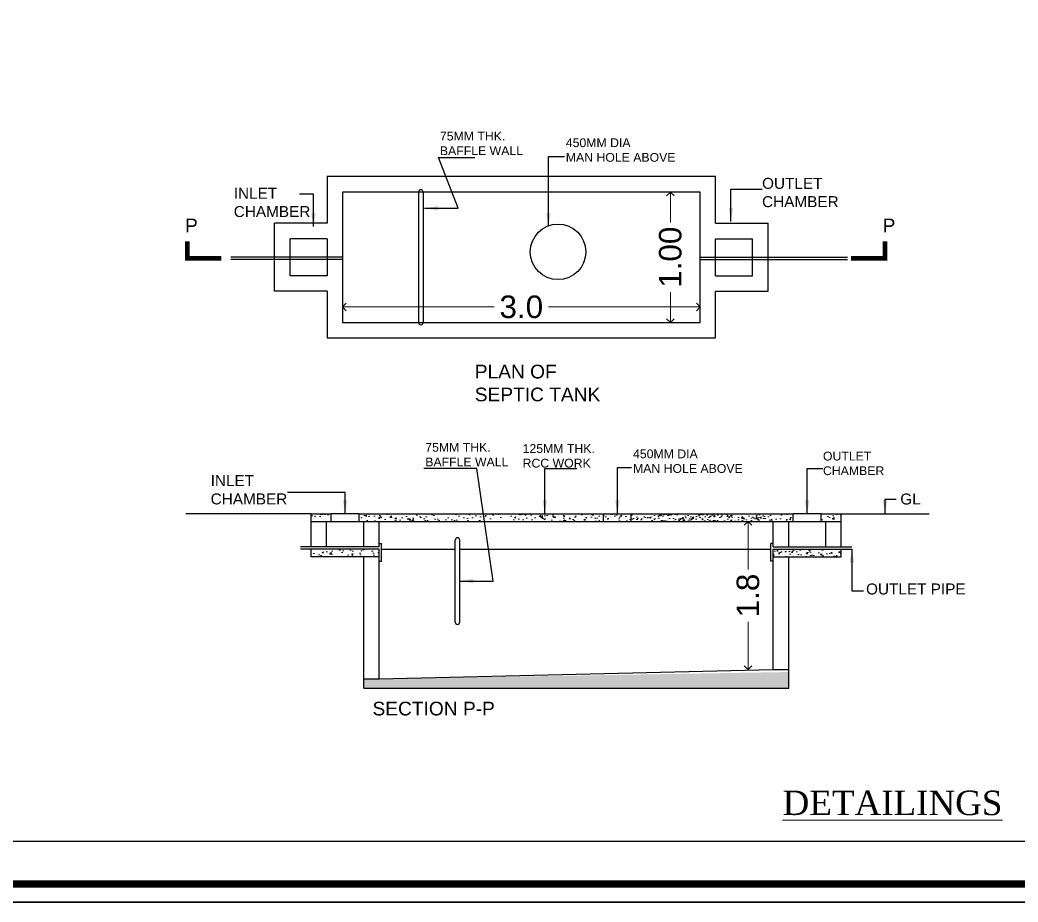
# Model space of a CAD drawing. Header units: metres. Extents: x -9654 to -9525, y 28695 to 28838.
# Drawn here: x -9624.77 to -9611.46, y 28796.03 to 28807.79 of the extents above; entities that cross this region are included whole.
import ezdxf

# ---------------------------------------------------------------- set-up
doc = ezdxf.new("R2010")
doc.units = ezdxf.units.M
doc.header["$PDMODE"] = 34
doc.header["$PDSIZE"] = -15
doc.linetypes.add('CONTINULUS', pattern=[0])
doc.linetypes.add('DASHED', pattern=[0])
for name, color, linetype, lineweight in [('BUA TOTAL', 3, 'Continuous', 30), ('dim', 7, 'Continuous', 0), ('dw text', 94, 'Continuous', 9), ('FORMAT LINE', 7, 'Continuous', 25), ('HATCH', 8, 'Continuous', 0), ('PLAN', 7, 'Continuous', 40), ('SEC DIM', 2, 'Continuous', 15), ('TEXT', 7, 'Continuous', 20)]:
    doc.layers.add(name, color=color, linetype=linetype, lineweight=lineweight)
doc.styles.add('Arial', font='arial.ttf', dxfattribs={"height": 0.2})
doc.styles.get("Standard").update_dxf_attribs({"font": 'arial.ttf', "height": 0.25})
doc.styles.add('STYLE1', font='arial.ttf', dxfattribs={"height": 0.3})
doc.styles.add('style2', font='arial.ttf', dxfattribs={"height": 0.3})
doc.dimstyles.new('INT DIM', dxfattribs={"dimtxt": 0.3, "dimasz": 0.1, "dimexe": 0.18, "dimexo": 0.0625, "dimgap": 0.09, "dimtad": 0, "dimzin": 0, "dimdsep": 46, "dimtxsty": 'style2', "dimblk": 'OPEN90', "dimcen": 0.09, "dimse1": 1, "dimse2": 1, "dimclrd": 250, "dimclrt": 256, "dimadec": 0, "dimazin": 0, "dimtfac": 1, "dimtofl": 0, "dimtmove": 0, "dimatfit": 3, "dimfxl": 0.18, "dimtolj": 1, "dimtzin": 0, "dimlwd": -1, "dimarcsym": 0})
doc.dimstyles.get("Standard").update_dxf_attribs({"dimtxt": 0.9, "dimasz": 0.18, "dimexe": 0.18, "dimexo": 0.0625, "dimgap": 0.09, "dimtad": 0, "dimtih": 1, "dimtoh": 1, "dimdec": 4, "dimzin": 0, "dimdsep": 46, "dimtxsty": 'STYLE1', "dimcen": 0.09, "dimadec": 0, "dimazin": 0, "dimtfac": 1, "dimtdec": 4, "dimtofl": 0, "dimtmove": 0, "dimatfit": 3, "dimfxl": 1, "dimtolj": 1, "dimtzin": 0, "dimarcsym": 0})
pattern_1 = [(50, (-10394.10638, 28733.9001), (0.196757633, -0.017214062), [0.020573877, -0.22631264]), (355, (-10394.10638, 28733.9001), (-0.03806204, 0.20634011), [0.0164591, -0.181050114]), (100.4514, (-10394.08998, 28733.89867), (0.15869574, 0.18912592), [0.017485104, -0.19233615]), (46.1842, (-10394.10638, 28733.95497), (0.29276381, -0.0454049), [0.03086081, -0.33946896]), (96.6356, (-10394.08198, 28733.95118), (0.25639514, 0.26721841), [0.02622766, -0.28850418]), (351.1842, (-10394.10638, 28733.95497), (0.25639493, 0.26721861), [0.02468865, -0.27157517]), (21, (-10394.07895, 28733.94125), (0.16374256, -0.11044575), [0.020573877, -0.22631264]), (326, (-10394.07895, 28733.94125), (0.06674586, 0.198921967), [0.0164591, -0.181050114]), (71.4514, (-10394.0653, 28733.93205), (0.23048849, 0.088476035), [0.017485104, -0.19233615]), (37.5, (-10394.10638, 28733.900105), (0.0033356715, 0.091318894), [0, -0.178855567, 0, -0.183793297, 0, -0.18173591]), (7.5, (-10394.10638, 28733.9001), (0.072164803, 0.108194372), [0, -0.104789611, 0, -0.174740792, 0, -0.069265384]), (327.5, (-10394.167554, 28733.900105), (0.146437292, -0.006187215), [0, -0.068579589, 0, -0.213968316, 0, -0.283919496]), (317.5, (-10394.19499, 28733.9001), (0.15997867, 0.027460634), [0, -0.089153465, 0, -0.142096907, 0, -0.20162399])]
pattern_2 = [(50, (-10391.9574, 28733.9001), (0.196757633, -0.017214062), [0.020573877, -0.22631264]), (355, (-10391.9574, 28733.9001), (-0.03806204, 0.20634011), [0.0164591, -0.181050114]), (100.4514, (-10391.941, 28733.89867), (0.15869574, 0.18912592), [0.017485104, -0.19233615]), (46.1842, (-10391.9574, 28733.95497), (0.29276381, -0.0454049), [0.03086081, -0.33946896]), (96.6356, (-10391.933, 28733.95118), (0.25639514, 0.26721841), [0.02622766, -0.28850418]), (351.1842, (-10391.9574, 28733.95497), (0.25639493, 0.26721861), [0.02468865, -0.27157517]), (21, (-10391.92997, 28733.94125), (0.16374256, -0.11044575), [0.020573877, -0.22631264]), (326, (-10391.92997, 28733.94125), (0.06674586, 0.198921967), [0.0164591, -0.181050114]), (71.4514, (-10391.91633, 28733.93205), (0.23048849, 0.088476035), [0.017485104, -0.19233615]), (37.5, (-10391.9574, 28733.900105), (0.0033356715, 0.091318894), [0, -0.178855567, 0, -0.183793297, 0, -0.18173591]), (7.5, (-10391.9574, 28733.9001), (0.072164803, 0.108194372), [0, -0.104789611, 0, -0.174740792, 0, -0.069265384]), (327.5, (-10392.018576, 28733.900105), (0.146437292, -0.006187215), [0, -0.068579589, 0, -0.213968316, 0, -0.283919496]), (317.5, (-10392.04601, 28733.9001), (0.15997867, 0.027460634), [0, -0.089153465, 0, -0.142096907, 0, -0.20162399])]

# ---------------------------------------------------------------- blocks, each defined once
blk = doc.blocks.new('_Open90')
at = {"layer": 'PLAN', "color": 0, "lineweight": -2}
for p, q in [((0, 0), (-1, 0)), ((-0.5, 0.5), (0, 0)), ((0, 0), (-0.5, -0.5))]:
    blk.add_line(p, q, dxfattribs=at)
blk = doc.blocks.new('*D117')
at = {"layer": 'Defpoints', "color": 0, "ltscale": 5, "transparency": 16777216}
for p in [(-9616.097, 28805.5), (-9616.097, 28805.5), (-9616.097, 28803.761)]:
    blk.add_point(p, dxfattribs=at)
at = {"layer": 'SEC DIM', "color": 250, "ltscale": 5, "transparency": 16777216}
for p, q in [((-9616.097, 28805.4), (-9616.097, 28805.096)), ((-9616.097, 28803.861), (-9616.097, 28804.166))]:
    blk.add_line(p, q, dxfattribs=at)
at = {"layer": 'SEC DIM', "color": 250, "ltscale": 5, "transparency": 16777216, "xscale": 0.1, "yscale": 0.1, "zscale": 0.1}
for p, rotation in [((-9616.097, 28805.5), 90), ((-9616.097, 28803.761), 270)]:
    blk.add_blockref('_Open90', p, dxfattribs=dict(at, rotation=rotation))
at = {"layer": 'SEC DIM', "ltscale": 5, "transparency": 16777216, "insert": (-9616.097, 28804.631), "char_height": 0.3, "attachment_point": 5, "rotation": 90, "style": 'style2'}
blk.add_mtext('\\A1;1.00', dxfattribs=at)
blk = doc.blocks.new('*D118')
at = {"layer": 'Defpoints', "color": 0, "ltscale": 5, "transparency": 16777216}
for p in [(-9615.699, 28803.968), (-9620.471, 28803.761), (-9615.699, 28803.761)]:
    blk.add_point(p, dxfattribs=at)
at = {"layer": 'SEC DIM', "color": 250, "ltscale": 5, "transparency": 16777216}
for p, q in [((-9620.371, 28803.968), (-9618.447, 28803.968)), ((-9615.799, 28803.968), (-9617.722, 28803.968))]:
    blk.add_line(p, q, dxfattribs=at)
at = {"layer": 'SEC DIM', "color": 250, "ltscale": 5, "transparency": 16777216, "xscale": 0.1, "yscale": 0.1, "zscale": 0.1, "rotation": 180}
blk.add_blockref('_Open90', (-9620.471, 28803.968), dxfattribs=at)
at = {"layer": 'SEC DIM', "color": 250, "ltscale": 5, "transparency": 16777216, "xscale": 0.1, "yscale": 0.1, "zscale": 0.1}
blk.add_blockref('_Open90', (-9615.699, 28803.968), dxfattribs=at)
at = {"layer": 'SEC DIM', "ltscale": 5, "transparency": 16777216, "insert": (-9618.085, 28803.968), "char_height": 0.3, "attachment_point": 5, "style": 'style2'}
blk.add_mtext('\\A1;3.0', dxfattribs=at)
blk = doc.blocks.new('*D119')
at = {"layer": 'Defpoints', "color": 0, "ltscale": 5, "transparency": 16777216}
for p in [(-9614.724, 28801.107), (-9615.061, 28799.132), (-9614.724, 28799.132)]:
    blk.add_point(p, dxfattribs=at)
at = {"layer": 'SEC DIM', "color": 250, "ltscale": 5, "transparency": 16777216}
for p, q in [((-9615.061, 28801.007), (-9615.061, 28800.469)), ((-9615.061, 28799.232), (-9615.061, 28799.77))]:
    blk.add_line(p, q, dxfattribs=at)
at = {"layer": 'SEC DIM', "color": 250, "ltscale": 5, "transparency": 16777216, "xscale": 0.1, "yscale": 0.1, "zscale": 0.1}
for p, rotation in [((-9615.061, 28801.107), 90), ((-9615.061, 28799.132), 270)]:
    blk.add_blockref('_Open90', p, dxfattribs=dict(at, rotation=rotation))
at = {"layer": 'SEC DIM', "ltscale": 5, "transparency": 16777216, "insert": (-9615.061, 28800.12), "char_height": 0.3, "attachment_point": 5, "rotation": 90, "style": 'style2'}
blk.add_mtext('\\A1;1.8', dxfattribs=at)

msp = doc.modelspace()

# ---------------------------------------------------------------- hatches: boundary and pattern name
at = {"layer": 'HATCH'}
h = msp.add_hatch(dxfattribs=at)
h.set_pattern_fill('AR-CONC', color=256, scale=0.027432, style=0)
h.set_pattern_definition(pattern_2)
h.paths.add_polyline_path([(-9620.61982, 28801.10708), (-9620.61982, 28801.20995), (-9620.88728, 28801.20995), (-9620.88728, 28801.10708)])
h = msp.add_hatch(dxfattribs=at)
h.set_pattern_fill('AR-CONC', color=256, scale=0.027432, style=0)
h.set_pattern_definition(pattern_2)
h.paths.add_polyline_path([(-9620.24949, 28801.20995), (-9620.24949, 28801.10708), (-9617.96939, 28801.10708), (-9617.96939, 28801.20995)])
h = msp.add_hatch(dxfattribs=at)
h.set_pattern_fill('AR-CONC', color=256, scale=0.027432, style=0)
h.set_pattern_definition(pattern_2)
h.paths.add_polyline_path([(-9614.83914, 28801.10708), (-9614.83914, 28801.20995), (-9617.96939, 28801.20995), (-9617.96939, 28801.10708)])
h = msp.add_hatch(dxfattribs=at)
h.set_pattern_fill('AR-CONC', color=256, scale=0.027432, style=0)
h.set_pattern_definition(pattern_1)
h.paths.add_polyline_path([(-9616.61779, 28801.20995), (-9616.61779, 28801.10708), (-9614.45695, 28801.10708), (-9614.45695, 28801.20995)])
h = msp.add_hatch(dxfattribs=at)
h.set_pattern_fill('AR-CONC', color=256, scale=0.027432, style=0)
h.set_pattern_definition(pattern_1)
h.paths.add_polyline_path([(-9613.81916, 28801.10708), (-9613.81916, 28801.20995), (-9614.08662, 28801.20995), (-9614.08662, 28801.10708)])
h = msp.add_hatch(dxfattribs=at)
h.set_pattern_fill('AR-CONC', color=256, scale=0.027432, style=0)
h.set_pattern_definition(pattern_2)
h.paths.add_polyline_path([(-9620.88728, 28800.73675), (-9620.88728, 28800.63388), (-9619.98203, 28800.63388), (-9619.98203, 28800.73675)])
h = msp.add_hatch(dxfattribs=at)
h.set_pattern_fill('AR-CONC', color=256, scale=0.027432, style=0)
h.set_pattern_definition(pattern_1)
h.paths.add_polyline_path([(-9614.72441, 28800.73675), (-9614.72441, 28800.63388), (-9613.81916, 28800.63388), (-9613.81916, 28800.73675)])
h = msp.add_hatch(dxfattribs=at)
h.set_pattern_fill('AR-CONC', color=256, scale=0.027432, style=0)
h.set_pattern_definition([(50, (-10275.22274, 27887.2245), (0.196757633, -0.017214062), [0.020573877, -0.226312642]), (355, (-10275.22274, 27887.2245), (-0.038062037, 0.206340108), [0.0164591, -0.181050114]), (100.4514, (-10275.20634, 27887.22306), (0.15869574, 0.18912592), [0.017485104, -0.19233615]), (46.1842, (-10275.22274, 27887.27936), (0.29276381, -0.045404904), [0.030860815, -0.33946896]), (96.6356, (-10275.19834, 27887.27557), (0.256395135, 0.26721841), [0.02622766, -0.28850418]), (351.1842, (-10275.22274, 27887.27936), (0.25639493, 0.26721861), [0.02468865, -0.27157517]), (21, (-10275.1953, 27887.26564), (0.16374256, -0.110445751), [0.020573877, -0.226312642]), (326, (-10275.1953, 27887.26564), (0.06674586, 0.198921967), [0.0164591, -0.181050114]), (71.4514, (-10275.18166, 27887.25644), (0.23048849, 0.088476035), [0.017485104, -0.19233615]), (37.5, (-10275.22274, 27887.22449), (0.0033356715, 0.091318894), [0, -0.178855567, 0, -0.183793297, 0, -0.18173591]), (7.5, (-10275.22274, 27887.22449), (0.0721648025, 0.108194372), [0, -0.104789611, 0, -0.174740792, 0, -0.069265384]), (327.5, (-10275.28391, 27887.22449), (0.146437292, -0.0061872153), [0, -0.068579589, 0, -0.213968316, 0, -0.283919496]), (317.5, (-10275.31134, 27887.22449), (0.15997867, 0.027460634), [0, -0.089153465, 0, -0.142096907, 0, -0.20162399])])
h.paths.add_polyline_path([(-9614.51868, 28798.8851), (-9614.51868, 28799.0996), (-9619.98203, 28799.00855), (-9620.18777, 28799.00855), (-9620.18777, 28798.8851)])

# ---------------------------------------------------------------- linework, layer by layer
for p, q in [((-9615.49338, 28805.70608), (-9620.67647, 28805.70608)), ((-9620.67647, 28805.70608), (-9620.67647, 28805.08313)), ((-9615.49338, 28805.08313), (-9615.49338, 28805.70608)), ((-9620.47073, 28805.50035), (-9620.47073, 28803.76066)), ((-9615.69912, 28805.50035), (-9620.47073, 28805.50035)), ((-9615.69912, 28803.76066), (-9615.69912, 28805.50035)), ((-9621.37599, 28804.17788), (-9621.37599, 28805.08313)), ((-9620.67647, 28805.08313), (-9621.37599, 28805.08313)), ((-9615.49338, 28805.08313), (-9614.79387, 28805.08313)), ((-9614.79387, 28804.17788), (-9614.79387, 28805.08313)), ((-9621.17025, 28804.38362), (-9621.17025, 28804.87739)), ((-9620.67647, 28804.87739), (-9621.17025, 28804.87739)), ((-9620.67647, 28804.87739), (-9620.67647, 28804.38362)), ((-9615.49338, 28804.38362), (-9615.49338, 28804.87739)), ((-9615.49338, 28804.87739), (-9614.99961, 28804.87739)), ((-9614.99961, 28804.38362), (-9614.99961, 28804.87739)), ((-9620.47073, 28804.6305), (-9621.95895, 28804.6305)), ((-9620.47073, 28804.59964), (-9621.95895, 28804.59964)), ((-9620.67647, 28804.38362), (-9621.17025, 28804.38362)), ((-9615.49338, 28804.38362), (-9614.99961, 28804.38362)), ((-9620.67647, 28804.17788), (-9621.37599, 28804.17788)), ((-9620.67647, 28804.17788), (-9620.67647, 28803.55492)), ((-9615.49338, 28804.17788), (-9614.79387, 28804.17788)), ((-9615.49338, 28803.55492), (-9615.49338, 28804.17788)), ((-9620.47073, 28803.76066), (-9615.69912, 28803.76066)), ((-9620.67647, 28803.55492), (-9615.49338, 28803.55492)), ((-9620.88728, 28801.20995), (-9622.55857, 28801.20995)), ((-9620.88728, 28801.20995), (-9620.61982, 28801.20995)), ((-9620.88728, 28800.76761), (-9620.88728, 28801.20995)), ((-9620.61982, 28801.10708), (-9620.61982, 28801.20995)), ((-9620.24949, 28801.20995), (-9616.98812, 28801.20995)), ((-9620.24949, 28801.10708), (-9620.24949, 28801.20995)), ((-9616.98812, 28801.10708), (-9616.98812, 28801.20995)), ((-9616.61779, 28801.20995), (-9614.45695, 28801.20995)), ((-9616.61779, 28801.10708), (-9616.61779, 28801.20995)), ((-9614.45695, 28801.10708), (-9614.45695, 28801.20995)), ((-9614.08662, 28801.10708), (-9614.08662, 28801.20995)), ((-9614.08662, 28801.20995), (-9613.81916, 28801.20995)), ((-9613.81916, 28801.20995), (-9612.64676, 28801.20995)), ((-9613.81916, 28800.76761), (-9613.81916, 28801.20995)), ((-9620.88728, 28801.10708), (-9620.61982, 28801.10708)), ((-9620.68154, 28800.76761), (-9620.68154, 28801.10708)), ((-9620.24949, 28801.10708), (-9616.98812, 28801.10708)), ((-9620.18777, 28800.76761), (-9620.18777, 28801.10708)), ((-9619.98203, 28800.76761), (-9619.98203, 28801.10708)), ((-9616.61779, 28801.10708), (-9614.45695, 28801.10708)), ((-9614.72441, 28800.76761), (-9614.72441, 28801.10708)), ((-9614.51868, 28800.76761), (-9614.51868, 28801.10708)), ((-9614.08662, 28801.10708), (-9613.81916, 28801.10708)), ((-9614.0249, 28800.76761), (-9614.0249, 28801.10708)), ((-9620.68154, 28800.76761), (-9620.88728, 28800.76761)), ((-9619.98203, 28800.76761), (-9620.18777, 28800.76761)), ((-9614.72441, 28800.76761), (-9614.51868, 28800.76761)), ((-9614.0249, 28800.76761), (-9613.81916, 28800.76761)), ((-9619.98203, 28800.73675), (-9620.88728, 28800.73675)), ((-9620.88728, 28800.63388), (-9620.88728, 28800.73675)), ((-9619.98203, 28800.63388), (-9620.88728, 28800.63388)), ((-9620.18777, 28798.8851), (-9620.18777, 28800.63388)), ((-9619.98203, 28799.00855), (-9619.98203, 28800.73675)), ((-9614.72441, 28800.73675), (-9613.81916, 28800.73675)), ((-9614.72441, 28799.13199), (-9614.72441, 28800.73675)), ((-9614.72441, 28800.63388), (-9613.81916, 28800.63388)), ((-9614.51868, 28798.8851), (-9614.51868, 28800.63388)), ((-9613.81916, 28800.63388), (-9613.81916, 28800.73675)), ((-9619.98203, 28799.00855), (-9614.72441, 28799.13199)), ((-9614.72441, 28799.13199), (-9614.51868, 28799.13199)), ((-9620.18777, 28799.00855), (-9619.98203, 28799.00855)), ((-9620.18777, 28798.8851), (-9614.51868, 28798.8851))]:
    msp.add_line(p, q)
at = {"color": 5}
for p, q in [((-9619.45619, 28805.50035), (-9619.45619, 28803.76066)), ((-9619.39447, 28805.50035), (-9619.39447, 28803.76066)), ((-9615.69912, 28804.6305), (-9613.73274, 28804.6305)), ((-9615.69912, 28804.59964), (-9613.73274, 28804.59964)), ((-9620.24949, 28801.20995), (-9620.61982, 28801.20995)), ((-9616.98812, 28801.20995), (-9616.61779, 28801.20995)), ((-9614.08662, 28801.20995), (-9614.45695, 28801.20995)), ((-9620.61982, 28801.10708), (-9620.24949, 28801.10708)), ((-9616.98812, 28801.10708), (-9616.61779, 28801.10708)), ((-9614.45695, 28801.10708), (-9614.08662, 28801.10708)), ((-9620.88728, 28800.76761), (-9621.03095, 28800.76761)), ((-9620.18777, 28800.76761), (-9620.68154, 28800.76761)), ((-9619.98203, 28800.81451), (-9619.95117, 28800.81451)), ((-9619.95117, 28800.57651), (-9619.95117, 28800.81451)), ((-9618.96749, 28799.76622), (-9618.96749, 28800.86019)), ((-9618.90577, 28799.76622), (-9618.90577, 28800.86019)), ((-9614.72441, 28800.81451), (-9614.75528, 28800.81451)), ((-9614.75528, 28800.57651), (-9614.75528, 28800.81451)), ((-9614.51868, 28800.76761), (-9614.0249, 28800.76761)), ((-9613.81916, 28800.76761), (-9613.6755, 28800.76761)), ((-9620.88728, 28800.73675), (-9621.03095, 28800.73675)), ((-9613.81916, 28800.73675), (-9613.6755, 28800.73675)), ((-9619.98203, 28800.57651), (-9619.95117, 28800.57651)), ((-9614.72441, 28800.57651), (-9614.75528, 28800.57651))]:
    msp.add_line(p, q, dxfattribs=at)
at = {"color": 5, "linetype": 'DASHED', "ltscale": 6}
for p, q in [((-9619.95117, 28800.73675), (-9618.96749, 28800.73675)), ((-9618.90577, 28800.73675), (-9614.75528, 28800.73675))]:
    msp.add_line(p, q, dxfattribs=at)
at = {"const_width": 0.06172}
for points in [[(-9622.53949, 28804.84357), (-9622.53949, 28804.61814), (-9622.08831, 28804.61814)], [(-9613.23457, 28804.84357), (-9613.23457, 28804.61814), (-9613.68575, 28804.61814)]]:
    msp.add_lwpolyline(points, dxfattribs=at)
at = {"color": 5, "linetype": 'DASHED', "ltscale": 6}
msp.add_circle((-9617.5952, 28804.70244), 0.37033, dxfattribs=at)
for centre, start, end in [((-9619.42533, 28805.50035), 0, 180), ((-9619.42533, 28803.76066), 180, 0)]:
    msp.add_arc(centre, 0.03086, start, end, dxfattribs=at)
at = {"color": 5}
for centre, start, end in [((-9618.93663, 28800.86019), 0, 180), ((-9618.93663, 28799.76622), 180, 0)]:
    msp.add_arc(centre, 0.03086, start, end, dxfattribs=at)
at = {"layer": 'BUA TOTAL', "linetype": 'CONTINULUS', "ltscale": 0.05}
msp.add_lwpolyline([(-9651.82296, 28796.03267), (-9651.82296, 28838.08267), (-9592.42296, 28838.08267), (-9592.42296, 28796.03267)], close=True, dxfattribs=at)
at = {"layer": 'FORMAT LINE', "ltscale": 0.1}
msp.add_lwpolyline([(-9651.82296, 28796.03267), (-9592.42296, 28796.03267), (-9592.42296, 28838.08267), (-9651.82296, 28838.08267)], close=True, dxfattribs=at)
at = {"layer": 'FORMAT LINE', "ltscale": 0.1, "const_width": 0.1}
msp.add_lwpolyline([(-9651.62296, 28796.27236), (-9592.62296, 28796.27236), (-9592.62296, 28837.88267), (-9651.62296, 28837.88267)], close=True, dxfattribs=at)
at = {"layer": 'FORMAT LINE', "ltscale": 0.1}
msp.add_lwpolyline([(-9651.62296, 28796.84567), (-9601.37364, 28796.84567)], dxfattribs=at)

# ---------------------------------------------------------------- texts
at = {"layer": 'dw text', "linetype": 'CONTINULUS', "ltscale": 0.05, "insert": (-9614.59949, 28797.51827), "char_height": 0.4082788, "width": 16.3543008, "attachment_point": 1, "style": 'Arial'}
msp.add_mtext('{\\fTimes New Roman|b0|i0|c0|p18;\\H0.8x;\\LDETAILINGS}', dxfattribs=at)
at = {"layer": 'TEXT', "color": 7, "attachment_point": 1}
for s, insert, char_height, width in [('75MM THK. \\PBAFFLE WALL', (-9619.17095, 28806.30456), 0.1170425, 3.3389341), ('450MM DIA \\PMAN HOLE ABOVE', (-9617.49142, 28806.21619), 0.1170425, 3.3389341), ('OUTLET \\PCHAMBER', (-9614.87375, 28805.68905), 0.146303, 4.1736676), ('INLET \\PCHAMBER', (-9621.92081, 28805.55718), 0.146303, 4.1736676), ('{\\H1.25x;P}', (-9622.57036, 28805.1462), 0.1463031, 4.1736676), ('{\\H1.25x;P}', (-9613.26544, 28805.1462), 0.1463031, 4.1736676), ('{\\H1.25x;PLAN OF SEPTIC TANK}', (-9618.70599, 28803.19738), 0.1463031, 1.9386865), ('75MM THK. \\PBAFFLE WALL', (-9619.36629, 28802.15479), 0.1170425, 3.3389341), ('125MM THK. \\PRCC WORK', (-9618.06756, 28802.13868), 0.1170425, 3.3389341), ('450MM DIA \\PMAN HOLE ABOVE', (-9616.5949, 28802.06719), 0.1170425, 3.3389341), ('OUTLET \\PCHAMBER', (-9614.06147, 28802.03758), 0.117042, 3.3389341), ('INLET \\PCHAMBER', (-9622.22849, 28801.72489), 0.146303, 4.1736676), ('GL', (-9613.0299, 28801.48), 0.146303, 4.1736676), ('OUTLET PIPE', (-9613.48649, 28800.28036), 0.1463031, 4.1736676), ('{\\H1.25x;SECTION P-P}', (-9620.07029, 28798.70372), 0.1463031, 4.1736676)]:
    msp.add_mtext(s, dxfattribs=dict(at, insert=insert, char_height=char_height, width=width))

# ---------------------------------------------------------------- dimensions: what is measured, and where the dimension line sits
at = {"layer": 'SEC DIM', "ltscale": 5}
for base, p1, p2, text, picture, middle in [((-9616.09705, 28805.50035), (-9616.09705, 28803.76066), (-9616.09705, 28805.50035), '1.00', '*D117', (-9616.09705, 28804.6305)), ((-9615.06141, 28799.13199), (-9614.72441, 28801.10708), (-9614.72441, 28799.13199), '1.8', '*D119', (-9615.06141, 28800.11954))]:
    dim = msp.add_linear_dim(base=base, p1=p1, p2=p2, angle=90, text=text, dimstyle='INT DIM', override={"dimfxl": 0.125}, dxfattribs=at)
    dim.commit()
    dim.dimension.update_dxf_attribs({"geometry": picture, "text_midpoint": middle})
dim = msp.add_linear_dim(base=(-9615.69912, 28803.96844), p1=(-9620.47073, 28803.76066), p2=(-9615.69912, 28803.76066), text='3.0', dimstyle='INT DIM', override={"dimfxl": 0.125}, dxfattribs=at)
dim.commit()
dim.dimension.update_dxf_attribs({"geometry": '*D118', "text_midpoint": (-9618.08493, 28803.96844)})

# ---------------------------------------------------------------- leaders
at = {"layer": 'dim', "color": 1, "annotation_type": 0, "has_hookline": 1, "hookline_direction": 1}
for points in [[(-9615.28899, 28805.10933), (-9615.28899, 28805.53765), (-9614.87375, 28805.53765)], [(-9620.85766, 28805.04241), (-9620.85766, 28805.47073), (-9621.04519, 28805.47073)], [(-9617.72438, 28805.04241), (-9617.72438, 28805.97616), (-9617.51006, 28805.97616)], [(-9619.37573, 28805.28334), (-9618.92895, 28805.28334), (-9619.1882, 28805.96278), (-9618.70599, 28805.96278)], [(-9620.43466, 28801.20995), (-9620.43466, 28801.49565), (-9621.20228, 28801.49565)], [(-9617.77202, 28801.20995), (-9617.77202, 28801.81301), (-9617.34652, 28801.81301)], [(-9616.80295, 28801.20995), (-9616.80295, 28801.82716), (-9616.61355, 28801.82716)], [(-9614.27179, 28801.20995), (-9614.27179, 28801.81248), (-9614.06139, 28801.81248)], [(-9613.23296, 28801.20995), (-9613.23296, 28801.4045), (-9613.08427, 28801.4045)], [(-9618.90577, 28800.31321), (-9618.46039, 28800.31321), (-9618.67929, 28801.81301), (-9619.38354, 28801.81301)], [(-9613.6755, 28800.73675), (-9613.6755, 28800.18035), (-9613.52179, 28800.18035)]]:
    msp.add_leader(points, dimstyle='Standard', dxfattribs=at)

doc.saveas('drawing.dxf')
